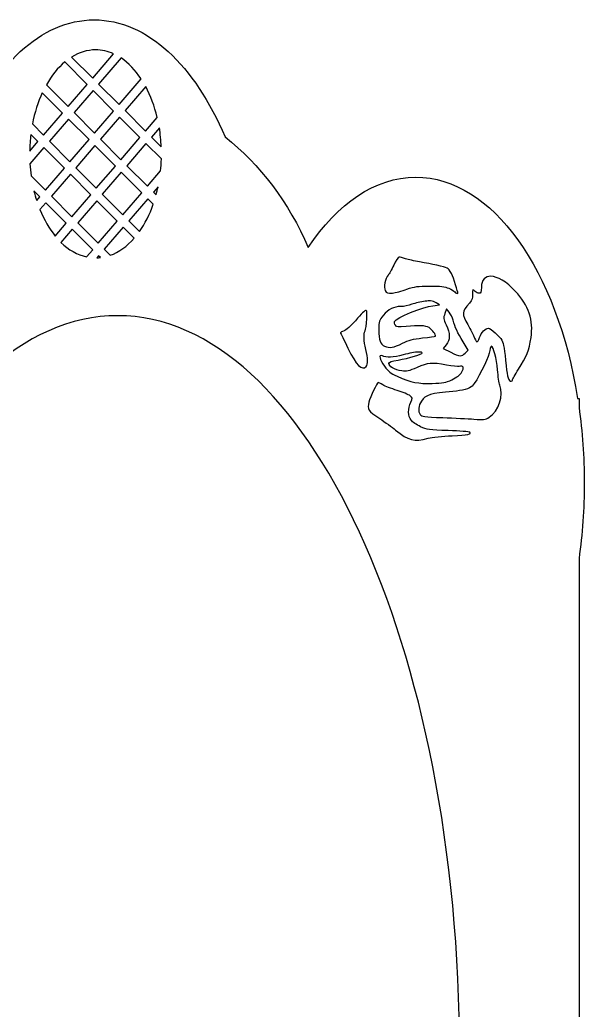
# Model space of a CAD drawing. Header units: centimetres. Extents: x -13.8 to 13.6, y -7 to 7.1.
# Drawn here: x 9.64 to 13.62, y 0.04 to 7.01 of the extents above; entities that cross this region are included whole.
import ezdxf

# ---------------------------------------------------------------- set-up
doc = ezdxf.new("R2010")
doc.units = ezdxf.units.CM
doc.header["$MEASUREMENT"] = 0
doc.layers.add('Layer 1', color=7, linetype='Continuous')

msp = doc.modelspace()

# ---------------------------------------------------------------- linework, layer by layer
at = {"layer": 'Layer 1', "lineweight": 25}
for points, knots in [([(-10.20109, 7.00752), (-10.57569, 7.00752), (-10.90926, 6.68442), (-11.123, 6.18318), (-11.123, 6.18318), (-11.36048, 5.99636), (-11.55765, 5.74036), (-11.69516, 5.43739), (-11.69516, 5.43739), (-11.89723, 5.72637), (-12.15137, 5.89958), (-12.42855, 5.89958), (-12.42855, 5.89958), (-12.96993, 5.89958), (-13.42716, 5.24048), (-13.56957, 4.34185), (-13.56957, 4.34185), (-13.56957, 4.34185), (-13.61587, 4.34185), (-13.61587, 4.34185), (-13.61587, 4.34185), (-13.61587, 4.34185), (-13.61587, 3.74819), (-13.61587, 3.74819), (-13.61587, 3.74819), (-13.61587, 3.74819), (-13.61587, -4.83589), (-13.61587, -4.83589), (-13.61587, -4.83589), (-13.61587, -4.83589), (-13.61587, -6.55651), (-13.61587, -6.55651), (-13.61587, -6.55651), (-13.61587, -6.55651), (-13.61587, -7.00796), (-13.61587, -7.00796), (-13.61587, -7.00796), (-13.61587, -7.00796), (-11.86714, -7.00796), (-11.86714, -7.00796), (-11.86714, -7.00796), (-11.86714, -7.00796), (-11.86714, -6.55651), (-11.86714, -6.55651), (-11.86714, -6.55651), (-11.86714, -6.55651), (-8.53504, -6.55651), (-8.53504, -6.55651), (-8.53504, -6.55651), (-8.53504, -6.55651), (-8.53504, -7.00796), (-8.53504, -7.00796), (-8.53504, -7.00796), (-8.53504, -7.00796), (-6.82352, -7.00796), (-6.82352, -7.00796), (-6.82352, -7.00796), (-6.82352, -7.00796), (-6.78631, -7.00796), (-6.78631, -7.00796), (-6.78631, -7.00796), (-6.78631, -7.00796), (-5.07479, -7.00796), (-5.07479, -7.00796), (-5.07479, -7.00796), (-5.07479, -7.00796), (-5.07479, -6.55651), (-5.07479, -6.55651), (-5.07479, -6.55651), (-5.07479, -6.55651), (-1.74269, -6.55651), (-1.74269, -6.55651), (-1.74269, -6.55651), (-1.74269, -6.55651), (-1.74269, -7.00796), (-1.74269, -7.00796), (-1.74269, -7.00796), (-1.74269, -7.00796), (0.00604, -7.00796), (0.00604, -7.00796), (0.00604, -7.00796), (0.00604, -7.00796), (1.70681, -7.00796), (1.70681, -7.00796), (1.70681, -7.00796), (1.70681, -7.00796), (1.70681, -6.55651), (1.70681, -6.55651), (1.70681, -6.55651), (1.70681, -6.55651), (5.03891, -6.55651), (5.03891, -6.55651), (5.03891, -6.55651), (5.03891, -6.55651), (5.03891, -7.00796), (5.03891, -7.00796), (5.03891, -7.00796), (5.03891, -7.00796), (6.78764, -7.00796), (6.78764, -7.00796), (6.78764, -7.00796), (6.78764, -7.00796), (8.49834, -7.00796), (8.49834, -7.00796), (8.49834, -7.00796), (8.49834, -7.00796), (8.49834, -6.55651), (8.49834, -6.55651), (8.49834, -6.55651), (8.49834, -6.55651), (11.83044, -6.55651), (11.83044, -6.55651), (11.83044, -6.55651), (11.83044, -6.55651), (11.83044, -7.00796), (11.83044, -7.00796), (11.83044, -7.00796), (11.83044, -7.00796), (13.57917, -7.00796), (13.57917, -7.00796), (13.57917, -7.00796), (13.57917, -7.00796), (13.57917, -6.55651), (13.57917, -6.55651), (13.57917, -6.55651), (13.57917, -6.55651), (13.57917, -4.83589), (13.57917, -4.83589), (13.57917, -4.83589), (13.57917, -4.83589), (13.57917, 3.21654), (13.57917, 3.21654), (13.57917, 3.21654), (13.60302, 3.38651), (13.61555, 3.56482), (13.61555, 3.74819), (13.61555, 3.74819), (13.61556, 3.93156), (13.60303, 4.10904), (13.57917, 4.27901), (13.57917, 4.27901), (13.57917, 4.27901), (13.57917, 4.34185), (13.57917, 4.34185), (13.57917, 4.34185), (13.57917, 4.34185), (13.56925, 4.34185), (13.56925, 4.34185), (13.56925, 4.34185), (13.42685, 5.24048), (12.97044, 5.89958), (12.42906, 5.89958), (12.42906, 5.89958), (12.14171, 5.89958), (11.87792, 5.71345), (11.67252, 5.40514), (11.67252, 5.40514), (11.53455, 5.72194), (11.33203, 5.98987), (11.0863, 6.18318), (11.0863, 6.18318), (10.87255, 6.68442), (10.53899, 7.00752), (10.16439, 7.00752), (10.16439, 7.00752), (9.7898, 7.00752), (9.45705, 6.68442), (9.24331, 6.18318), (9.24331, 6.18318), (9.00583, 5.99636), (8.80783, 5.74036), (8.67032, 5.43739), (8.67032, 5.43739), (8.46825, 5.72637), (8.21411, 5.89958), (7.93693, 5.89958), (7.93693, 5.89958), (7.39555, 5.89958), (6.93914, 5.24048), (6.79674, 4.34185), (6.79674, 4.34185), (6.79674, 4.34185), (6.77772, 4.34185), (6.77772, 4.34185), (6.77772, 4.34185), (6.63532, 5.24048), (6.17892, 5.89958), (5.63753, 5.89958), (5.63753, 5.89958), (5.35021, 5.89958), (5.08639, 5.71345), (4.88099, 5.40514), (4.88099, 5.40514), (4.74303, 5.72194), (4.54051, 5.98987), (4.29477, 6.18318), (4.29477, 6.18318), (4.08103, 6.68442), (3.74746, 7.00752), (3.37286, 7.00752), (3.37286, 7.00752), (2.99827, 7.00752), (2.66552, 6.68442), (2.45178, 6.18318), (2.45178, 6.18318), (2.2143, 5.99636), (2.0163, 5.74036), (1.87879, 5.43739), (1.87879, 5.43739), (1.67672, 5.72637), (1.42258, 5.89958), (1.1454, 5.89958), (1.1454, 5.89958), (0.60401, 5.89958), (0.14761, 5.24048), (0.00521, 4.34185), (0.00521, 4.34185), (0.00521, 4.34185), (-0.00471, 4.34185), (-0.00471, 4.34185), (-0.00471, 4.34185), (-0.14711, 5.24048), (-0.60268, 5.89958), (-1.14407, 5.89958), (-1.14407, 5.89958), (-1.43139, 5.89958), (-1.69604, 5.71345), (-1.90144, 5.40514), (-1.90144, 5.40514), (-2.0394, 5.72194), (-2.2411, 5.98987), (-2.48683, 6.18318), (-2.48683, 6.18318), (-2.70058, 6.68442), (-3.03414, 7.00752), (-3.40874, 7.00752), (-3.40874, 7.00752), (-3.78333, 7.00752), (-4.1169, 6.68442), (-4.33065, 6.18318), (-4.33065, 6.18318), (-4.56812, 5.99636), (-4.7653, 5.74036), (-4.90281, 5.43739), (-4.90281, 5.43739), (-5.10488, 5.72637), (-5.35902, 5.89958), (-5.6362, 5.89958), (-5.6362, 5.89958), (-6.17759, 5.89958), (-6.63481, 5.24048), (-6.77722, 4.34185), (-6.77722, 4.34185), (-6.77722, 4.34185), (-6.78632, 4.34185), (-6.78632, 4.34185), (-6.78632, 4.34185), (-6.78632, 4.34185), (-6.79624, 4.34185), (-6.79624, 4.34185), (-6.79624, 4.34185), (-6.93864, 5.24048), (-7.39505, 5.89958), (-7.93643, 5.89958), (-7.93643, 5.89958), (-8.22375, 5.89958), (-8.48757, 5.71345), (-8.69297, 5.40514), (-8.69297, 5.40514), (-8.83093, 5.72194), (-9.03346, 5.98987), (-9.27919, 6.18318), (-9.27919, 6.18318), (-9.49294, 6.68442), (-9.8265, 7.00752), (-10.2011, 7.00752), (-10.2011, 7.00752), (-10.2011, 7.00752), (-10.20109, 7.00752), (-10.20109, 7.00752)], [0, 0, 0, 0, 0.0140845, 0.0140845, 0.0140845, 0.0140845, 0.028169, 0.028169, 0.028169, 0.028169, 0.0422535, 0.0422535, 0.0422535, 0.0422535, 0.056338, 0.056338, 0.056338, 0.056338, 0.0704225, 0.0704225, 0.0704225, 0.0704225, 0.084507, 0.084507, 0.084507, 0.084507, 0.0985915, 0.0985915, 0.0985915, 0.0985915, 0.1126761, 0.1126761, 0.1126761, 0.1126761, 0.1267606, 0.1267606, 0.1267606, 0.1267606, 0.1408451, 0.1408451, 0.1408451, 0.1408451, 0.1549296, 0.1549296, 0.1549296, 0.1549296, 0.1690141, 0.1690141, 0.1690141, 0.1690141, 0.1830986, 0.1830986, 0.1830986, 0.1830986, 0.1971831, 0.1971831, 0.1971831, 0.1971831, 0.2112676, 0.2112676, 0.2112676, 0.2112676, 0.2253521, 0.2253521, 0.2253521, 0.2253521, 0.2394366, 0.2394366, 0.2394366, 0.2394366, 0.2535211, 0.2535211, 0.2535211, 0.2535211, 0.2676056, 0.2676056, 0.2676056, 0.2676056, 0.2816901, 0.2816901, 0.2816901, 0.2816901, 0.2957746, 0.2957746, 0.2957746, 0.2957746, 0.3098592, 0.3098592, 0.3098592, 0.3098592, 0.3239437, 0.3239437, 0.3239437, 0.3239437, 0.3380282, 0.3380282, 0.3380282, 0.3380282, 0.3521127, 0.3521127, 0.3521127, 0.3521127, 0.3661972, 0.3661972, 0.3661972, 0.3661972, 0.3802817, 0.3802817, 0.3802817, 0.3802817, 0.3943662, 0.3943662, 0.3943662, 0.3943662, 0.4084507, 0.4084507, 0.4084507, 0.4084507, 0.4225352, 0.4225352, 0.4225352, 0.4225352, 0.4366197, 0.4366197, 0.4366197, 0.4366197, 0.4507042, 0.4507042, 0.4507042, 0.4507042, 0.4647887, 0.4647887, 0.4647887, 0.4647887, 0.4788732, 0.4788732, 0.4788732, 0.4788732, 0.4929577, 0.4929577, 0.4929577, 0.4929577, 0.5070423, 0.5070423, 0.5070423, 0.5070423, 0.5211268, 0.5211268, 0.5211268, 0.5211268, 0.5352113, 0.5352113, 0.5352113, 0.5352113, 0.5492958, 0.5492958, 0.5492958, 0.5492958, 0.5633803, 0.5633803, 0.5633803, 0.5633803, 0.5774648, 0.5774648, 0.5774648, 0.5774648, 0.5915493, 0.5915493, 0.5915493, 0.5915493, 0.6056338, 0.6056338, 0.6056338, 0.6056338, 0.6197183, 0.6197183, 0.6197183, 0.6197183, 0.6338028, 0.6338028, 0.6338028, 0.6338028, 0.6478873, 0.6478873, 0.6478873, 0.6478873, 0.6619718, 0.6619718, 0.6619718, 0.6619718, 0.6760563, 0.6760563, 0.6760563, 0.6760563, 0.6901408, 0.6901408, 0.6901408, 0.6901408, 0.7042254, 0.7042254, 0.7042254, 0.7042254, 0.7183099, 0.7183099, 0.7183099, 0.7183099, 0.7323944, 0.7323944, 0.7323944, 0.7323944, 0.7464789, 0.7464789, 0.7464789, 0.7464789, 0.7605634, 0.7605634, 0.7605634, 0.7605634, 0.7746479, 0.7746479, 0.7746479, 0.7746479, 0.7887324, 0.7887324, 0.7887324, 0.7887324, 0.8028169, 0.8028169, 0.8028169, 0.8028169, 0.8169014, 0.8169014, 0.8169014, 0.8169014, 0.8309859, 0.8309859, 0.8309859, 0.8309859, 0.8450704, 0.8450704, 0.8450704, 0.8450704, 0.8591549, 0.8591549, 0.8591549, 0.8591549, 0.8732394, 0.8732394, 0.8732394, 0.8732394, 0.8873239, 0.8873239, 0.8873239, 0.8873239, 0.9014085, 0.9014085, 0.9014085, 0.9014085, 0.915493, 0.915493, 0.915493, 0.915493, 0.9295775, 0.9295775, 0.9295775, 0.9295775, 0.943662, 0.943662, 0.943662, 0.943662, 0.9577465, 0.9577465, 0.9577465, 0.9577465, 0.971831, 0.971831, 0.971831, 0.971831, 1, 1, 1, 1]), ([(-10.20109, 7.00752), (-10.57569, 7.00752), (-10.90926, 6.68442), (-11.123, 6.18318), (-11.123, 6.18318), (-11.36048, 5.99636), (-11.55765, 5.74036), (-11.69516, 5.43739), (-11.69516, 5.43739), (-11.89723, 5.72637), (-12.15137, 5.89958), (-12.42855, 5.89958), (-12.42855, 5.89958), (-12.96993, 5.89958), (-13.42716, 5.24048), (-13.56957, 4.34185), (-13.56957, 4.34185), (-13.56957, 4.34185), (-13.61587, 4.34185), (-13.61587, 4.34185), (-13.61587, 4.34185), (-13.61587, 4.34185), (-13.61587, 3.74819), (-13.61587, 3.74819), (-13.61587, 3.74819), (-13.61587, 3.74819), (-13.61587, -4.83589), (-13.61587, -4.83589), (-13.61587, -4.83589), (-13.61587, -4.83589), (-13.61587, -6.55651), (-13.61587, -6.55651), (-13.61587, -6.55651), (-13.61587, -6.55651), (-13.61587, -7.00796), (-13.61587, -7.00796), (-13.61587, -7.00796), (-13.61587, -7.00796), (-11.86714, -7.00796), (-11.86714, -7.00796), (-11.86714, -7.00796), (-11.86714, -7.00796), (-11.86714, -6.55651), (-11.86714, -6.55651), (-11.86714, -6.55651), (-11.86714, -6.55651), (-8.53504, -6.55651), (-8.53504, -6.55651), (-8.53504, -6.55651), (-8.53504, -6.55651), (-8.53504, -7.00796), (-8.53504, -7.00796), (-8.53504, -7.00796), (-8.53504, -7.00796), (-6.82352, -7.00796), (-6.82352, -7.00796), (-6.82352, -7.00796), (-6.82352, -7.00796), (-6.78631, -7.00796), (-6.78631, -7.00796), (-6.78631, -7.00796), (-6.78631, -7.00796), (-5.07479, -7.00796), (-5.07479, -7.00796), (-5.07479, -7.00796), (-5.07479, -7.00796), (-5.07479, -6.55651), (-5.07479, -6.55651), (-5.07479, -6.55651), (-5.07479, -6.55651), (-1.74269, -6.55651), (-1.74269, -6.55651), (-1.74269, -6.55651), (-1.74269, -6.55651), (-1.74269, -7.00796), (-1.74269, -7.00796), (-1.74269, -7.00796), (-1.74269, -7.00796), (0.00604, -7.00796), (0.00604, -7.00796), (0.00604, -7.00796), (0.00604, -7.00796), (1.70681, -7.00796), (1.70681, -7.00796), (1.70681, -7.00796), (1.70681, -7.00796), (1.70681, -6.55651), (1.70681, -6.55651), (1.70681, -6.55651), (1.70681, -6.55651), (5.03891, -6.55651), (5.03891, -6.55651), (5.03891, -6.55651), (5.03891, -6.55651), (5.03891, -7.00796), (5.03891, -7.00796), (5.03891, -7.00796), (5.03891, -7.00796), (6.78764, -7.00796), (6.78764, -7.00796), (6.78764, -7.00796), (6.78764, -7.00796), (8.49834, -7.00796), (8.49834, -7.00796), (8.49834, -7.00796), (8.49834, -7.00796), (8.49834, -6.55651), (8.49834, -6.55651), (8.49834, -6.55651), (8.49834, -6.55651), (11.83044, -6.55651), (11.83044, -6.55651), (11.83044, -6.55651), (11.83044, -6.55651), (11.83044, -7.00796), (11.83044, -7.00796), (11.83044, -7.00796), (11.83044, -7.00796), (13.57917, -7.00796), (13.57917, -7.00796), (13.57917, -7.00796), (13.57917, -7.00796), (13.57917, -6.55651), (13.57917, -6.55651), (13.57917, -6.55651), (13.57917, -6.55651), (13.57917, -4.83589), (13.57917, -4.83589), (13.57917, -4.83589), (13.57917, -4.83589), (13.57917, 3.21654), (13.57917, 3.21654), (13.57917, 3.21654), (13.60302, 3.38651), (13.61555, 3.56482), (13.61555, 3.74819), (13.61555, 3.74819), (13.61556, 3.93156), (13.60303, 4.10904), (13.57917, 4.27901), (13.57917, 4.27901), (13.57917, 4.27901), (13.57917, 4.34185), (13.57917, 4.34185), (13.57917, 4.34185), (13.57917, 4.34185), (13.56925, 4.34185), (13.56925, 4.34185), (13.56925, 4.34185), (13.42685, 5.24048), (12.97044, 5.89958), (12.42906, 5.89958), (12.42906, 5.89958), (12.14171, 5.89958), (11.87791, 5.71345), (11.67251, 5.40514), (11.67251, 5.40514), (11.53454, 5.72194), (11.33202, 5.98987), (11.08629, 6.18318), (11.08629, 6.18318), (10.87254, 6.68442), (10.53898, 7.00752), (10.16438, 7.00752), (10.16438, 7.00752), (9.78979, 7.00752), (9.45704, 6.68442), (9.2433, 6.18318), (9.2433, 6.18318), (9.00582, 5.99636), (8.80782, 5.74036), (8.67031, 5.43739), (8.67031, 5.43739), (8.46824, 5.72637), (8.2141, 5.89958), (7.93692, 5.89958), (7.93692, 5.89958), (7.39554, 5.89958), (6.93913, 5.24048), (6.79673, 4.34185), (6.79673, 4.34185), (6.79673, 4.34185), (6.77771, 4.34185), (6.77771, 4.34185), (6.77771, 4.34185), (6.63531, 5.24048), (6.17891, 5.89958), (5.63752, 5.89958), (5.63752, 5.89958), (5.3502, 5.89958), (5.08638, 5.71345), (4.88098, 5.40514), (4.88098, 5.40514), (4.74302, 5.72194), (4.5405, 5.98987), (4.29476, 6.18318), (4.29476, 6.18318), (4.08102, 6.68442), (3.74745, 7.00752), (3.37285, 7.00752), (3.37285, 7.00752), (2.99826, 7.00752), (2.66551, 6.68442), (2.45177, 6.18318), (2.45177, 6.18318), (2.21429, 5.99636), (2.01629, 5.74036), (1.87878, 5.43739), (1.87878, 5.43739), (1.67671, 5.72637), (1.42257, 5.89958), (1.14539, 5.89958), (1.14539, 5.89958), (0.604, 5.89958), (0.1476, 5.24048), (0.0052, 4.34185), (0.0052, 4.34185), (0.0052, 4.34185), (-0.00472, 4.34185), (-0.00472, 4.34185), (-0.00472, 4.34185), (-0.14712, 5.24048), (-0.60269, 5.89958), (-1.14408, 5.89958), (-1.14408, 5.89958), (-1.4314, 5.89958), (-1.69605, 5.71345), (-1.90145, 5.40514), (-1.90145, 5.40514), (-2.03941, 5.72194), (-2.24111, 5.98987), (-2.48684, 6.18318), (-2.48684, 6.18318), (-2.70059, 6.68442), (-3.03415, 7.00752), (-3.40875, 7.00752), (-3.40875, 7.00752), (-3.78334, 7.00752), (-4.11691, 6.68442), (-4.33066, 6.18318), (-4.33066, 6.18318), (-4.56813, 5.99636), (-4.76531, 5.74036), (-4.90282, 5.43739), (-4.90282, 5.43739), (-5.10489, 5.72637), (-5.35903, 5.89958), (-5.63621, 5.89958), (-5.63621, 5.89958), (-6.1776, 5.89958), (-6.63482, 5.24048), (-6.77723, 4.34185), (-6.77723, 4.34185), (-6.77723, 4.34185), (-6.78633, 4.34185), (-6.78633, 4.34185), (-6.78633, 4.34185), (-6.78633, 4.34185), (-6.79625, 4.34185), (-6.79625, 4.34185), (-6.79625, 4.34185), (-6.93865, 5.24048), (-7.39506, 5.89958), (-7.93644, 5.89958), (-7.93644, 5.89958), (-8.22376, 5.89958), (-8.48759, 5.71345), (-8.69298, 5.40514), (-8.69298, 5.40514), (-8.83094, 5.72194), (-9.03346, 5.98987), (-9.2792, 6.18318), (-9.2792, 6.18318), (-9.49295, 6.68442), (-9.82651, 7.00752), (-10.20111, 7.00752), (-10.20111, 7.00752), (-10.20111, 7.00752), (-10.20109, 7.00752), (-10.20109, 7.00752)], [0, 0, 0, 0, 0.0140845, 0.0140845, 0.0140845, 0.0140845, 0.028169, 0.028169, 0.028169, 0.028169, 0.0422535, 0.0422535, 0.0422535, 0.0422535, 0.056338, 0.056338, 0.056338, 0.056338, 0.0704225, 0.0704225, 0.0704225, 0.0704225, 0.084507, 0.084507, 0.084507, 0.084507, 0.0985915, 0.0985915, 0.0985915, 0.0985915, 0.1126761, 0.1126761, 0.1126761, 0.1126761, 0.1267606, 0.1267606, 0.1267606, 0.1267606, 0.1408451, 0.1408451, 0.1408451, 0.1408451, 0.1549296, 0.1549296, 0.1549296, 0.1549296, 0.1690141, 0.1690141, 0.1690141, 0.1690141, 0.1830986, 0.1830986, 0.1830986, 0.1830986, 0.1971831, 0.1971831, 0.1971831, 0.1971831, 0.2112676, 0.2112676, 0.2112676, 0.2112676, 0.2253521, 0.2253521, 0.2253521, 0.2253521, 0.2394366, 0.2394366, 0.2394366, 0.2394366, 0.2535211, 0.2535211, 0.2535211, 0.2535211, 0.2676056, 0.2676056, 0.2676056, 0.2676056, 0.2816901, 0.2816901, 0.2816901, 0.2816901, 0.2957746, 0.2957746, 0.2957746, 0.2957746, 0.3098592, 0.3098592, 0.3098592, 0.3098592, 0.3239437, 0.3239437, 0.3239437, 0.3239437, 0.3380282, 0.3380282, 0.3380282, 0.3380282, 0.3521127, 0.3521127, 0.3521127, 0.3521127, 0.3661972, 0.3661972, 0.3661972, 0.3661972, 0.3802817, 0.3802817, 0.3802817, 0.3802817, 0.3943662, 0.3943662, 0.3943662, 0.3943662, 0.4084507, 0.4084507, 0.4084507, 0.4084507, 0.4225352, 0.4225352, 0.4225352, 0.4225352, 0.4366197, 0.4366197, 0.4366197, 0.4366197, 0.4507042, 0.4507042, 0.4507042, 0.4507042, 0.4647887, 0.4647887, 0.4647887, 0.4647887, 0.4788732, 0.4788732, 0.4788732, 0.4788732, 0.4929577, 0.4929577, 0.4929577, 0.4929577, 0.5070423, 0.5070423, 0.5070423, 0.5070423, 0.5211268, 0.5211268, 0.5211268, 0.5211268, 0.5352113, 0.5352113, 0.5352113, 0.5352113, 0.5492958, 0.5492958, 0.5492958, 0.5492958, 0.5633803, 0.5633803, 0.5633803, 0.5633803, 0.5774648, 0.5774648, 0.5774648, 0.5774648, 0.5915493, 0.5915493, 0.5915493, 0.5915493, 0.6056338, 0.6056338, 0.6056338, 0.6056338, 0.6197183, 0.6197183, 0.6197183, 0.6197183, 0.6338028, 0.6338028, 0.6338028, 0.6338028, 0.6478873, 0.6478873, 0.6478873, 0.6478873, 0.6619718, 0.6619718, 0.6619718, 0.6619718, 0.6760563, 0.6760563, 0.6760563, 0.6760563, 0.6901408, 0.6901408, 0.6901408, 0.6901408, 0.7042254, 0.7042254, 0.7042254, 0.7042254, 0.7183099, 0.7183099, 0.7183099, 0.7183099, 0.7323944, 0.7323944, 0.7323944, 0.7323944, 0.7464789, 0.7464789, 0.7464789, 0.7464789, 0.7605634, 0.7605634, 0.7605634, 0.7605634, 0.7746479, 0.7746479, 0.7746479, 0.7746479, 0.7887324, 0.7887324, 0.7887324, 0.7887324, 0.8028169, 0.8028169, 0.8028169, 0.8028169, 0.8169014, 0.8169014, 0.8169014, 0.8169014, 0.8309859, 0.8309859, 0.8309859, 0.8309859, 0.8450704, 0.8450704, 0.8450704, 0.8450704, 0.8591549, 0.8591549, 0.8591549, 0.8591549, 0.8732394, 0.8732394, 0.8732394, 0.8732394, 0.8873239, 0.8873239, 0.8873239, 0.8873239, 0.9014085, 0.9014085, 0.9014085, 0.9014085, 0.915493, 0.915493, 0.915493, 0.915493, 0.9295775, 0.9295775, 0.9295775, 0.9295775, 0.943662, 0.943662, 0.943662, 0.943662, 0.9577465, 0.9577465, 0.9577465, 0.9577465, 0.971831, 0.971831, 0.971831, 0.971831, 1, 1, 1, 1]), ([(10.17431, 6.79586), (10.21823, 6.79586), (10.26055, 6.78577), (10.30081, 6.76775), (10.30081, 6.76775), (10.30081, 6.76775), (10.15364, 6.59742), (10.15364, 6.59742), (10.15364, 6.59742), (10.15364, 6.59742), (10.00564, 6.74542), (10.00564, 6.74542), (10.00564, 6.74542), (10.05796, 6.77764), (10.11483, 6.79586), (10.17431, 6.79586)], [0, 0, 0, 0, 0.2, 0.2, 0.2, 0.2, 0.4, 0.4, 0.4, 0.4, 0.6, 0.6, 0.6, 0.6, 1, 1, 1, 1]), ([(9.95685, 6.71069), (9.95685, 6.71069), (10.11477, 6.55194), (10.11477, 6.55194), (10.11477, 6.55194), (10.11477, 6.55194), (9.98082, 6.3965), (9.98082, 6.3965), (9.98082, 6.3965), (9.98082, 6.3965), (9.82786, 6.55029), (9.82786, 6.55029), (9.82786, 6.55029), (9.86443, 6.6148), (9.90799, 6.66978), (9.95684, 6.71069), (9.95684, 6.71069), (9.95684, 6.71069), (9.95685, 6.71069), (9.95685, 6.71069)], [0, 0, 0, 0, 0.1666667, 0.1666667, 0.1666667, 0.1666667, 0.3333333, 0.3333333, 0.3333333, 0.3333333, 0.5, 0.5, 0.5, 0.5, 0.6666667, 0.6666667, 0.6666667, 0.6666667, 1, 1, 1, 1]), ([(10.35373, 6.73881), (10.4065, 6.70375), (10.45442, 6.65326), (10.49512, 6.59164), (10.49512, 6.59164), (10.49512, 6.59164), (10.33968, 6.41057), (10.33968, 6.41057), (10.33968, 6.41057), (10.33968, 6.41057), (10.19581, 6.55526), (10.19581, 6.55526), (10.19581, 6.55526), (10.19581, 6.55526), (10.35373, 6.73881), (10.35373, 6.73881)], [0, 0, 0, 0, 0.2, 0.2, 0.2, 0.2, 0.4, 0.4, 0.4, 0.4, 0.6, 0.6, 0.6, 0.6, 1, 1, 1, 1]), ([(9.79893, 6.49407), (9.79893, 6.49407), (9.94197, 6.35103), (9.94197, 6.35103), (9.94197, 6.35103), (9.94197, 6.35103), (9.8072, 6.19559), (9.8072, 6.19559), (9.8072, 6.19559), (9.8072, 6.19559), (9.72948, 6.27414), (9.72948, 6.27414), (9.72948, 6.27414), (9.74477, 6.35412), (9.76838, 6.42816), (9.79893, 6.49407)], [0, 0, 0, 0, 0.2, 0.2, 0.2, 0.2, 0.4, 0.4, 0.4, 0.4, 0.6, 0.6, 0.6, 0.6, 1, 1, 1, 1]), ([(10.15612, 6.50978), (10.15612, 6.50978), (10.30081, 6.36509), (10.30081, 6.36509), (10.30081, 6.36509), (10.30081, 6.36509), (10.16686, 6.20965), (10.16686, 6.20965), (10.16686, 6.20965), (10.16686, 6.20965), (10.02217, 6.35434), (10.02217, 6.35434), (10.02217, 6.35434), (10.02217, 6.35434), (10.15612, 6.50978), (10.15612, 6.50978)], [0, 0, 0, 0, 0.2, 0.2, 0.2, 0.2, 0.4, 0.4, 0.4, 0.4, 0.6, 0.6, 0.6, 0.6, 1, 1, 1, 1]), ([(10.52736, 6.53706), (10.56188, 6.47299), (10.58938, 6.3998), (10.60839, 6.31961), (10.60839, 6.31961), (10.60839, 6.31961), (10.52571, 6.2237), (10.52571, 6.2237), (10.52571, 6.2237), (10.52571, 6.2237), (10.38184, 6.36839), (10.38184, 6.36839), (10.38184, 6.36839), (10.38184, 6.36839), (10.52736, 6.53706), (10.52736, 6.53706)], [0, 0, 0, 0, 0.2, 0.2, 0.2, 0.2, 0.4, 0.4, 0.4, 0.4, 0.6, 0.6, 0.6, 0.6, 1, 1, 1, 1]), ([(9.98331, 6.30886), (9.98331, 6.30886), (10.12801, 6.16417), (10.12801, 6.16417), (10.12801, 6.16417), (10.12801, 6.16417), (9.99324, 6.00873), (9.99324, 6.00873), (9.99324, 6.00873), (9.99324, 6.00873), (9.84937, 6.15342), (9.84937, 6.15342), (9.84937, 6.15342), (9.84937, 6.15342), (9.98332, 6.30886), (9.98332, 6.30886), (9.98332, 6.30886), (9.98332, 6.30886), (9.98331, 6.30886), (9.98331, 6.30886)], [0, 0, 0, 0, 0.1666667, 0.1666667, 0.1666667, 0.1666667, 0.3333333, 0.3333333, 0.3333333, 0.3333333, 0.5, 0.5, 0.5, 0.5, 0.6666667, 0.6666667, 0.6666667, 0.6666667, 1, 1, 1, 1]), ([(10.34298, 6.32291), (10.34298, 6.32291), (10.48685, 6.17822), (10.48685, 6.17822), (10.48685, 6.17822), (10.48685, 6.17822), (10.3529, 6.02278), (10.3529, 6.02278), (10.3529, 6.02278), (10.3529, 6.02278), (10.2082, 6.16747), (10.2082, 6.16747), (10.2082, 6.16747), (10.2082, 6.16747), (10.34297, 6.32291), (10.34297, 6.32291), (10.34297, 6.32291), (10.34297, 6.32291), (10.34298, 6.32291), (10.34298, 6.32291)], [0, 0, 0, 0, 0.1666667, 0.1666667, 0.1666667, 0.1666667, 0.3333333, 0.3333333, 0.3333333, 0.3333333, 0.5, 0.5, 0.5, 0.5, 0.6666667, 0.6666667, 0.6666667, 0.6666667, 1, 1, 1, 1]), ([(10.62327, 6.24602), (10.63029, 6.20301), (10.63454, 6.15858), (10.6365, 6.1129), (10.6365, 6.1129), (10.6365, 6.1129), (10.56788, 6.18153), (10.56788, 6.18153), (10.56788, 6.18153), (10.56788, 6.18153), (10.62328, 6.24602), (10.62328, 6.24602), (10.62328, 6.24602), (10.62328, 6.24602), (10.62327, 6.24602), (10.62327, 6.24602)], [0, 0, 0, 0, 0.2, 0.2, 0.2, 0.2, 0.4, 0.4, 0.4, 0.4, 0.6, 0.6, 0.6, 0.6, 1, 1, 1, 1]), ([(9.7179, 6.20055), (9.7179, 6.20055), (9.76833, 6.15011), (9.76833, 6.15011), (9.76833, 6.15011), (9.76833, 6.15011), (9.71045, 6.08314), (9.71045, 6.08314), (9.71045, 6.08314), (9.71114, 6.12322), (9.71327, 6.16231), (9.71789, 6.20055), (9.71789, 6.20055), (9.71789, 6.20055), (9.7179, 6.20055), (9.7179, 6.20055)], [0, 0, 0, 0, 0.2, 0.2, 0.2, 0.2, 0.4, 0.4, 0.4, 0.4, 0.6, 0.6, 0.6, 0.6, 1, 1, 1, 1]), ([(10.52901, 6.13605), (10.52901, 6.13605), (10.63733, 6.02774), (10.63733, 6.02774), (10.63733, 6.02774), (10.63645, 5.9991), (10.63445, 5.97108), (10.63154, 5.9434), (10.63154, 5.9434), (10.63154, 5.9434), (10.53894, 5.83591), (10.53894, 5.83591), (10.53894, 5.83591), (10.53894, 5.83591), (10.39425, 5.9806), (10.39425, 5.9806), (10.39425, 5.9806), (10.39425, 5.9806), (10.52902, 6.13604), (10.52902, 6.13604), (10.52902, 6.13604), (10.52902, 6.13604), (10.52901, 6.13605), (10.52901, 6.13605)], [0, 0, 0, 0, 0.1428571, 0.1428571, 0.1428571, 0.1428571, 0.2857143, 0.2857143, 0.2857143, 0.2857143, 0.4285714, 0.4285714, 0.4285714, 0.4285714, 0.5714286, 0.5714286, 0.5714286, 0.5714286, 0.7142857, 0.7142857, 0.7142857, 0.7142857, 1, 1, 1, 1]), ([(9.81051, 6.10794), (9.81051, 6.10794), (9.95438, 5.96325), (9.95438, 5.96325), (9.95438, 5.96325), (9.95438, 5.96325), (9.82043, 5.80781), (9.82043, 5.80781), (9.82043, 5.80781), (9.82043, 5.80781), (9.71956, 5.90868), (9.71956, 5.90868), (9.71956, 5.90868), (9.71575, 5.93648), (9.71386, 5.96497), (9.71212, 5.99384), (9.71212, 5.99384), (9.71212, 5.99384), (9.81051, 6.10794), (9.81051, 6.10794)], [0, 0, 0, 0, 0.1666667, 0.1666667, 0.1666667, 0.1666667, 0.3333333, 0.3333333, 0.3333333, 0.3333333, 0.5, 0.5, 0.5, 0.5, 0.6666667, 0.6666667, 0.6666667, 0.6666667, 1, 1, 1, 1]), ([(10.16935, 6.122), (10.16935, 6.122), (10.31404, 5.97731), (10.31404, 5.97731), (10.31404, 5.97731), (10.31404, 5.97731), (10.17927, 5.82187), (10.17927, 5.82187), (10.17927, 5.82187), (10.17927, 5.82187), (10.0354, 5.96656), (10.0354, 5.96656), (10.0354, 5.96656), (10.0354, 5.96656), (10.16935, 6.122), (10.16935, 6.122)], [0, 0, 0, 0, 0.2, 0.2, 0.2, 0.2, 0.4, 0.4, 0.4, 0.4, 0.6, 0.6, 0.6, 0.6, 1, 1, 1, 1]), ([(10.35538, 5.93514), (10.35538, 5.93514), (10.50008, 5.79045), (10.50008, 5.79045), (10.50008, 5.79045), (10.50008, 5.79045), (10.36613, 5.63501), (10.36613, 5.63501), (10.36613, 5.63501), (10.36613, 5.63501), (10.22143, 5.7797), (10.22143, 5.7797), (10.22143, 5.7797), (10.22143, 5.7797), (10.35538, 5.93514), (10.35538, 5.93514)], [0, 0, 0, 0, 0.2, 0.2, 0.2, 0.2, 0.4, 0.4, 0.4, 0.4, 0.6, 0.6, 0.6, 0.6, 1, 1, 1, 1]), ([(9.99654, 5.92108), (9.99654, 5.92108), (10.14041, 5.77639), (10.14041, 5.77639), (10.14041, 5.77639), (10.14041, 5.77639), (10.00646, 5.62095), (10.00646, 5.62095), (10.00646, 5.62095), (10.00646, 5.62095), (9.86259, 5.76564), (9.86259, 5.76564), (9.86259, 5.76564), (9.86259, 5.76564), (9.99654, 5.92108), (9.99654, 5.92108)], [0, 0, 0, 0, 0.2, 0.2, 0.2, 0.2, 0.4, 0.4, 0.4, 0.4, 0.6, 0.6, 0.6, 0.6, 1, 1, 1, 1]), ([(9.74023, 5.80367), (9.74023, 5.80367), (9.78157, 5.76233), (9.78157, 5.76233), (9.78157, 5.76233), (9.78157, 5.76233), (9.75925, 5.73587), (9.75925, 5.73587), (9.75925, 5.73587), (9.75226, 5.75778), (9.74583, 5.78057), (9.74023, 5.80367)], [0, 0, 0, 0, 0.25, 0.25, 0.25, 0.25, 0.5, 0.5, 0.5, 0.5, 1, 1, 1, 1]), ([(10.61418, 5.83261), (10.61002, 5.8129), (10.60529, 5.79366), (10.60012, 5.77473), (10.60012, 5.77473), (10.60012, 5.77473), (10.5811, 5.79375), (10.5811, 5.79375), (10.5811, 5.79375), (10.5811, 5.79375), (10.61417, 5.83261), (10.61417, 5.83261), (10.61417, 5.83261), (10.61417, 5.83261), (10.61418, 5.83261), (10.61418, 5.83261)], [0, 0, 0, 0, 0.2, 0.2, 0.2, 0.2, 0.4, 0.4, 0.4, 0.4, 0.6, 0.6, 0.6, 0.6, 1, 1, 1, 1]), ([(9.82374, 5.72016), (9.82374, 5.72016), (9.96761, 5.57547), (9.96761, 5.57547), (9.96761, 5.57547), (9.96761, 5.57547), (9.88989, 5.48535), (9.88989, 5.48535), (9.88989, 5.48535), (9.84746, 5.53724), (9.81129, 5.60057), (9.7824, 5.67221), (9.7824, 5.67221), (9.7824, 5.67221), (9.82374, 5.72017), (9.82374, 5.72017), (9.82374, 5.72017), (9.82374, 5.72017), (9.82374, 5.72016), (9.82374, 5.72016)], [0, 0, 0, 0, 0.1666667, 0.1666667, 0.1666667, 0.1666667, 0.3333333, 0.3333333, 0.3333333, 0.3333333, 0.5, 0.5, 0.5, 0.5, 0.6666667, 0.6666667, 0.6666667, 0.6666667, 1, 1, 1, 1]), ([(10.18258, 5.73422), (10.18258, 5.73422), (10.32645, 5.58953), (10.32645, 5.58953), (10.32645, 5.58953), (10.32645, 5.58953), (10.1925, 5.43409), (10.1925, 5.43409), (10.1925, 5.43409), (10.1925, 5.43409), (10.04863, 5.57878), (10.04863, 5.57878), (10.04863, 5.57878), (10.04863, 5.57878), (10.18258, 5.73422), (10.18258, 5.73422)], [0, 0, 0, 0, 0.2, 0.2, 0.2, 0.2, 0.4, 0.4, 0.4, 0.4, 0.6, 0.6, 0.6, 0.6, 1, 1, 1, 1]), ([(10.54142, 5.74827), (10.54142, 5.74827), (10.58028, 5.70941), (10.58028, 5.70941), (10.58028, 5.70941), (10.55483, 5.63683), (10.52167, 5.5724), (10.48271, 5.51759), (10.48271, 5.51759), (10.48271, 5.51759), (10.40747, 5.59283), (10.40747, 5.59283), (10.40747, 5.59283), (10.40747, 5.59283), (10.54142, 5.74827), (10.54142, 5.74827)], [0, 0, 0, 0, 0.2, 0.2, 0.2, 0.2, 0.4, 0.4, 0.4, 0.4, 0.6, 0.6, 0.6, 0.6, 1, 1, 1, 1]), ([(10.00977, 5.5333), (10.00977, 5.5333), (10.15364, 5.38861), (10.15364, 5.38861), (10.15364, 5.38861), (10.15364, 5.38861), (10.11065, 5.339), (10.11065, 5.339), (10.11065, 5.339), (10.04537, 5.35322), (9.98412, 5.38832), (9.9304, 5.4407), (9.9304, 5.4407), (9.9304, 5.4407), (10.00978, 5.5333), (10.00978, 5.5333), (10.00978, 5.5333), (10.00978, 5.5333), (10.00977, 5.5333), (10.00977, 5.5333)], [0, 0, 0, 0, 0.1666667, 0.1666667, 0.1666667, 0.1666667, 0.3333333, 0.3333333, 0.3333333, 0.3333333, 0.5, 0.5, 0.5, 0.5, 0.6666667, 0.6666667, 0.6666667, 0.6666667, 1, 1, 1, 1]), ([(10.36861, 5.54736), (10.36861, 5.54736), (10.44551, 5.46964), (10.44551, 5.46964), (10.44551, 5.46964), (10.39586, 5.41315), (10.33854, 5.37174), (10.27684, 5.34975), (10.27684, 5.34975), (10.27684, 5.34975), (10.23467, 5.39192), (10.23467, 5.39192), (10.23467, 5.39192), (10.23467, 5.39192), (10.36862, 5.54736), (10.36862, 5.54736), (10.36862, 5.54736), (10.36862, 5.54736), (10.36861, 5.54736), (10.36861, 5.54736)], [0, 0, 0, 0, 0.1666667, 0.1666667, 0.1666667, 0.1666667, 0.3333333, 0.3333333, 0.3333333, 0.3333333, 0.5, 0.5, 0.5, 0.5, 0.6666667, 0.6666667, 0.6666667, 0.6666667, 1, 1, 1, 1]), ([(10.19581, 5.34644), (10.19581, 5.34644), (10.20821, 5.33404), (10.20821, 5.33404), (10.20821, 5.33404), (10.19995, 5.3331), (10.19178, 5.33181), (10.18341, 5.33156), (10.18341, 5.33156), (10.18341, 5.33156), (10.19581, 5.34644), (10.19581, 5.34644)], [0, 0, 0, 0, 0.25, 0.25, 0.25, 0.25, 0.5, 0.5, 0.5, 0.5, 1, 1, 1, 1]), ([(12.31165, 5.33652), (12.31818, 5.33652), (12.33857, 5.33197), (12.35713, 5.32577), (12.35713, 5.32577), (12.37569, 5.31957), (12.42044, 5.30935), (12.45635, 5.30345), (12.45635, 5.30345), (12.54225, 5.28932), (12.63093, 5.26942), (12.64983, 5.25963), (12.64983, 5.25963), (12.66996, 5.2492), (12.69031, 5.20994), (12.71019, 5.14222), (12.71019, 5.14222), (12.71916, 5.11165), (12.7259, 5.08552), (12.7259, 5.08434), (12.7259, 5.08434), (12.7259, 5.07798), (12.70865, 5.08378), (12.70358, 5.09178), (12.70358, 5.09178), (12.70031, 5.09693), (12.682, 5.10867), (12.66224, 5.11741), (12.66224, 5.11741), (12.63403, 5.12989), (12.60531, 5.13297), (12.5283, 5.13312), (12.5283, 5.13312), (12.44339, 5.13328), (12.42155, 5.13031), (12.36707, 5.1108), (12.36707, 5.1108), (12.33244, 5.0984), (12.28627, 5.08632), (12.26454, 5.08434), (12.26454, 5.08434), (12.22975, 5.08117), (12.22403, 5.08362), (12.2141, 5.1017), (12.2141, 5.1017), (12.20137, 5.12487), (12.21284, 5.18603), (12.23477, 5.21001), (12.23477, 5.21001), (12.24136, 5.21722), (12.25907, 5.24818), (12.27363, 5.27946), (12.27363, 5.27946), (12.28818, 5.31074), (12.30514, 5.33651), (12.31166, 5.33651), (12.31166, 5.33651), (12.31166, 5.33651), (12.31165, 5.33652), (12.31165, 5.33652)], [0, 0, 0, 0, 0.0625, 0.0625, 0.0625, 0.0625, 0.125, 0.125, 0.125, 0.125, 0.1875, 0.1875, 0.1875, 0.1875, 0.25, 0.25, 0.25, 0.25, 0.3125, 0.3125, 0.3125, 0.3125, 0.375, 0.375, 0.375, 0.375, 0.4375, 0.4375, 0.4375, 0.4375, 0.5, 0.5, 0.5, 0.5, 0.5625, 0.5625, 0.5625, 0.5625, 0.625, 0.625, 0.625, 0.625, 0.6875, 0.6875, 0.6875, 0.6875, 0.75, 0.75, 0.75, 0.75, 0.8125, 0.8125, 0.8125, 0.8125, 0.875, 0.875, 0.875, 0.875, 1, 1, 1, 1]), ([(12.95905, 5.20174), (13.00484, 5.20035), (13.06785, 5.16469), (13.1302, 5.09756), (13.1302, 5.09756), (13.22429, 4.99624), (13.25921, 4.89291), (13.24099, 4.77014), (13.24099, 4.77014), (13.228, 4.68255), (13.20966, 4.63527), (13.15335, 4.54772), (13.15335, 4.54772), (13.12927, 4.51029), (13.10953, 4.47637), (13.10953, 4.47165), (13.10953, 4.47165), (13.10953, 4.46693), (13.10629, 4.46338), (13.10209, 4.46338), (13.10209, 4.46338), (13.08369, 4.46338), (13.07342, 4.49199), (13.06571, 4.57087), (13.06571, 4.57087), (13.05433, 4.68728), (13.04827, 4.72649), (13.03512, 4.75194), (13.03512, 4.75194), (13.02153, 4.77825), (12.95723, 4.83628), (12.94169, 4.83628), (12.94169, 4.83628), (12.91917, 4.83628), (12.89274, 4.80933), (12.87802, 4.77179), (12.87802, 4.77179), (12.86129, 4.72909), (12.85888, 4.73001), (12.83503, 4.78502), (12.83503, 4.78502), (12.82593, 4.80602), (12.80806, 4.84092), (12.79534, 4.86191), (12.79534, 4.86191), (12.75271, 4.93228), (12.75443, 4.95436), (12.80692, 5.01322), (12.80692, 5.01322), (12.8278, 5.03663), (12.83185, 5.04857), (12.82925, 5.07523), (12.82925, 5.07523), (12.82582, 5.11026), (12.83092, 5.11544), (12.84827, 5.09507), (12.84827, 5.09507), (12.85423, 5.08807), (12.86656, 5.08267), (12.87556, 5.08267), (12.87556, 5.08267), (12.88937, 5.08267), (12.89127, 5.089), (12.89127, 5.12484), (12.89127, 5.12484), (12.89127, 5.17788), (12.91867, 5.20296), (12.95907, 5.20173), (12.95907, 5.20173), (12.95907, 5.20173), (12.95905, 5.20174), (12.95905, 5.20174)], [0, 0, 0, 0, 0.0526316, 0.0526316, 0.0526316, 0.0526316, 0.1052632, 0.1052632, 0.1052632, 0.1052632, 0.1578947, 0.1578947, 0.1578947, 0.1578947, 0.2105263, 0.2105263, 0.2105263, 0.2105263, 0.2631579, 0.2631579, 0.2631579, 0.2631579, 0.3157895, 0.3157895, 0.3157895, 0.3157895, 0.3684211, 0.3684211, 0.3684211, 0.3684211, 0.4210526, 0.4210526, 0.4210526, 0.4210526, 0.4736842, 0.4736842, 0.4736842, 0.4736842, 0.5263158, 0.5263158, 0.5263158, 0.5263158, 0.5789474, 0.5789474, 0.5789474, 0.5789474, 0.6315789, 0.6315789, 0.6315789, 0.6315789, 0.6842105, 0.6842105, 0.6842105, 0.6842105, 0.7368421, 0.7368421, 0.7368421, 0.7368421, 0.7894737, 0.7894737, 0.7894737, 0.7894737, 0.8421053, 0.8421053, 0.8421053, 0.8421053, 0.8947368, 0.8947368, 0.8947368, 0.8947368, 1, 1, 1, 1]), ([(12.5167, 5.02811), (12.52293, 5.02848), (12.52836, 5.0283), (12.53324, 5.02811), (12.53324, 5.02811), (12.54951, 5.02751), (12.55963, 5.02378), (12.5721, 5.01571), (12.5721, 5.01571), (12.5721, 5.01571), (12.5969, 5), (12.5969, 5), (12.5969, 5), (12.5969, 5), (12.5506, 4.99504), (12.5506, 4.99504), (12.5506, 4.99504), (12.47995, 4.98776), (12.28959, 4.9101), (12.2794, 4.88425), (12.2794, 4.88425), (12.27674, 4.87749), (12.27987, 4.86515), (12.28601, 4.85696), (12.28601, 4.85696), (12.29579, 4.84393), (12.30487, 4.8427), (12.36125, 4.84869), (12.36125, 4.84869), (12.45111, 4.85824), (12.49843, 4.85578), (12.52248, 4.84042), (12.52248, 4.84042), (12.54542, 4.82578), (12.57492, 4.78686), (12.56796, 4.78006), (12.56796, 4.78006), (12.56549, 4.77765), (12.52428, 4.77231), (12.47701, 4.76766), (12.47701, 4.76766), (12.4066, 4.76072), (12.38117, 4.75398), (12.3348, 4.73045), (12.3348, 4.73045), (12.27446, 4.69983), (12.24401, 4.69466), (12.20995, 4.70978), (12.20995, 4.70978), (12.17943, 4.72333), (12.16944, 4.75234), (12.16943, 4.82554), (12.16943, 4.82554), (12.16943, 4.88722), (12.17032, 4.89094), (12.20085, 4.92724), (12.20085, 4.92724), (12.23693, 4.97015), (12.27411, 4.98925), (12.32487, 4.98925), (12.32487, 4.98925), (12.344, 4.98925), (12.37885, 4.99627), (12.40177, 5.00496), (12.40177, 5.00496), (12.42469, 5.01365), (12.46647, 5.02346), (12.4952, 5.02646), (12.4952, 5.02646), (12.5032, 5.0273), (12.51047, 5.02775), (12.51669, 5.02811), (12.51669, 5.02811), (12.51669, 5.02811), (12.5167, 5.02811), (12.5167, 5.02811)], [0, 0, 0, 0, 0.05, 0.05, 0.05, 0.05, 0.1, 0.1, 0.1, 0.1, 0.15, 0.15, 0.15, 0.15, 0.2, 0.2, 0.2, 0.2, 0.25, 0.25, 0.25, 0.25, 0.3, 0.3, 0.3, 0.3, 0.35, 0.35, 0.35, 0.35, 0.4, 0.4, 0.4, 0.4, 0.45, 0.45, 0.45, 0.45, 0.5, 0.5, 0.5, 0.5, 0.55, 0.55, 0.55, 0.55, 0.6, 0.6, 0.6, 0.6, 0.65, 0.65, 0.65, 0.65, 0.7, 0.7, 0.7, 0.7, 0.75, 0.75, 0.75, 0.75, 0.8, 0.8, 0.8, 0.8, 0.85, 0.85, 0.85, 0.85, 0.9, 0.9, 0.9, 0.9, 1, 1, 1, 1]), ([(12.07931, 4.96197), (12.08745, 4.96079), (12.08648, 4.94036), (12.08427, 4.90161), (12.08427, 4.90161), (12.0821, 4.86358), (12.07689, 4.82596), (12.07269, 4.8181), (12.07269, 4.8181), (12.06164, 4.7974), (12.06319, 4.74582), (12.07765, 4.68746), (12.07765, 4.68746), (12.09308, 4.6252), (12.09403, 4.58029), (12.08013, 4.56674), (12.08013, 4.56674), (12.04918, 4.53658), (12.01167, 4.57435), (11.95115, 4.69655), (11.95115, 4.69655), (11.92272, 4.75396), (11.89906, 4.80264), (11.89906, 4.80486), (11.89906, 4.80486), (11.89906, 4.80708), (11.91027, 4.81265), (11.92386, 4.81726), (11.92386, 4.81726), (11.93745, 4.82188), (11.97336, 4.85438), (12.00406, 4.88919), (12.00406, 4.88919), (12.04832, 4.93938), (12.07008, 4.96329), (12.0793, 4.96195), (12.0793, 4.96195), (12.0793, 4.96195), (12.07931, 4.96197), (12.07931, 4.96197)], [0, 0, 0, 0, 0.0909091, 0.0909091, 0.0909091, 0.0909091, 0.1818182, 0.1818182, 0.1818182, 0.1818182, 0.2727273, 0.2727273, 0.2727273, 0.2727273, 0.3636364, 0.3636364, 0.3636364, 0.3636364, 0.4545455, 0.4545455, 0.4545455, 0.4545455, 0.5454545, 0.5454545, 0.5454545, 0.5454545, 0.6363636, 0.6363636, 0.6363636, 0.6363636, 0.7272727, 0.7272727, 0.7272727, 0.7272727, 0.8181818, 0.8181818, 0.8181818, 0.8181818, 1, 1, 1, 1]), ([(12.64568, 4.97354), (12.64568, 4.97354), (12.66387, 4.95039), (12.66387, 4.95039), (12.66387, 4.95039), (12.67417, 4.93763), (12.68676, 4.91171), (12.69198, 4.89251), (12.69198, 4.89251), (12.70573, 4.84205), (12.72306, 4.80548), (12.76309, 4.74037), (12.76309, 4.74037), (12.76309, 4.74037), (12.79864, 4.68249), (12.79864, 4.68249), (12.79864, 4.68249), (12.79864, 4.68249), (12.77797, 4.66182), (12.77797, 4.66182), (12.77797, 4.66182), (12.75189, 4.63476), (12.73948, 4.63543), (12.67544, 4.66761), (12.67544, 4.66761), (12.67544, 4.66761), (12.62252, 4.69407), (12.62252, 4.69407), (12.62252, 4.69407), (12.62252, 4.69407), (12.64402, 4.7197), (12.64402, 4.7197), (12.64402, 4.7197), (12.67231, 4.75246), (12.67176, 4.80047), (12.64319, 4.86026), (12.64319, 4.86026), (12.62308, 4.90234), (12.6232, 4.90823), (12.6341, 4.93964), (12.6341, 4.93964), (12.6341, 4.93964), (12.64567, 4.97354), (12.64567, 4.97354), (12.64567, 4.97354), (12.64567, 4.97354), (12.64568, 4.97354), (12.64568, 4.97354)], [0, 0, 0, 0, 0.0769231, 0.0769231, 0.0769231, 0.0769231, 0.1538462, 0.1538462, 0.1538462, 0.1538462, 0.2307692, 0.2307692, 0.2307692, 0.2307692, 0.3076923, 0.3076923, 0.3076923, 0.3076923, 0.3846154, 0.3846154, 0.3846154, 0.3846154, 0.4615385, 0.4615385, 0.4615385, 0.4615385, 0.5384615, 0.5384615, 0.5384615, 0.5384615, 0.6153846, 0.6153846, 0.6153846, 0.6153846, 0.6923077, 0.6923077, 0.6923077, 0.6923077, 0.7692308, 0.7692308, 0.7692308, 0.7692308, 0.8461538, 0.8461538, 0.8461538, 0.8461538, 1, 1, 1, 1]), ([(10.32975, 4.92476), (11.65932, 4.92476), (12.73828, 2.59534), (12.73828, -0.2743), (12.73828, -0.2743), (12.73828, -3.14394), (11.65931, -5.47254), (10.32975, -5.47254), (10.32975, -5.47254), (9.00018, -5.47254), (7.92121, -3.14394), (7.92121, -0.2743), (7.92121, -0.2743), (7.92121, 2.59534), (9.00018, 4.92476), (10.32975, 4.92476)], [0, 0, 0, 0, 0.2, 0.2, 0.2, 0.2, 0.4, 0.4, 0.4, 0.4, 0.6, 0.6, 0.6, 0.6, 1, 1, 1, 1]), ([(12.9607, 4.70896), (12.97592, 4.70885), (12.99983, 4.62136), (13.00535, 4.54442), (13.00535, 4.54442), (13.00874, 4.49718), (13.01559, 4.44841), (13.02106, 4.43528), (13.02106, 4.43528), (13.05019, 4.36524), (13.01215, 4.25028), (12.94664, 4.21038), (12.94664, 4.21038), (12.91573, 4.19155), (12.90761, 4.19105), (12.83916, 4.19632), (12.83916, 4.19632), (12.79845, 4.19946), (12.69983, 4.20405), (12.61922, 4.20707), (12.61922, 4.20707), (12.48646, 4.21205), (12.47138, 4.21403), (12.45964, 4.22939), (12.45964, 4.22939), (12.44447, 4.24926), (12.44834, 4.29333), (12.46874, 4.32365), (12.46874, 4.32365), (12.49787, 4.36697), (12.5381, 4.37958), (12.69115, 4.39145), (12.69115, 4.39145), (12.75715, 4.39657), (12.80955, 4.41096), (12.82675, 4.42948), (12.82675, 4.42948), (12.8603, 4.4656), (12.93662, 4.61356), (12.94581, 4.66016), (12.94581, 4.66016), (12.9511, 4.68699), (12.95795, 4.70896), (12.96069, 4.70894), (12.96069, 4.70894), (12.96069, 4.70894), (12.9607, 4.70896), (12.9607, 4.70896)], [0, 0, 0, 0, 0.0769231, 0.0769231, 0.0769231, 0.0769231, 0.1538462, 0.1538462, 0.1538462, 0.1538462, 0.2307692, 0.2307692, 0.2307692, 0.2307692, 0.3076923, 0.3076923, 0.3076923, 0.3076923, 0.3846154, 0.3846154, 0.3846154, 0.3846154, 0.4615385, 0.4615385, 0.4615385, 0.4615385, 0.5384615, 0.5384615, 0.5384615, 0.5384615, 0.6153846, 0.6153846, 0.6153846, 0.6153846, 0.6923077, 0.6923077, 0.6923077, 0.6923077, 0.7692308, 0.7692308, 0.7692308, 0.7692308, 0.8461538, 0.8461538, 0.8461538, 0.8461538, 1, 1, 1, 1]), ([(12.44724, 4.66844), (12.45091, 4.66855), (12.4542, 4.6686), (12.45716, 4.66844), (12.45716, 4.66844), (12.46608, 4.66797), (12.4719, 4.66653), (12.4737, 4.66348), (12.4737, 4.66348), (12.47923, 4.65413), (12.384, 4.62524), (12.3042, 4.61222), (12.3042, 4.61222), (12.25885, 4.60482), (12.24264, 4.5989), (12.24053, 4.58824), (12.24053, 4.58824), (12.23675, 4.56917), (12.28181, 4.54246), (12.33065, 4.53532), (12.33065, 4.53532), (12.36302, 4.53059), (12.37998, 4.53454), (12.43814, 4.56012), (12.43814, 4.56012), (12.5157, 4.59424), (12.5405, 4.59601), (12.6465, 4.57666), (12.6465, 4.57666), (12.68698, 4.56927), (12.72653, 4.56541), (12.73497, 4.56756), (12.73497, 4.56756), (12.76523, 4.57527), (12.77235, 4.5604), (12.75316, 4.5287), (12.75316, 4.5287), (12.74089, 4.50845), (12.7184, 4.49089), (12.68371, 4.47413), (12.68371, 4.47413), (12.639, 4.45254), (12.62107, 4.44977), (12.54398, 4.44767), (12.54398, 4.44767), (12.44677, 4.44502), (12.39956, 4.4544), (12.29924, 4.49811), (12.29924, 4.49811), (12.25079, 4.51922), (12.23505, 4.5317), (12.20911, 4.56839), (12.20911, 4.56839), (12.17366, 4.61855), (12.1658, 4.65597), (12.19423, 4.64115), (12.19423, 4.64115), (12.21985, 4.62779), (12.27217, 4.63095), (12.34058, 4.64942), (12.34058, 4.64942), (12.38445, 4.66126), (12.42277, 4.66765), (12.44724, 4.66844)], [0, 0, 0, 0, 0.0588235, 0.0588235, 0.0588235, 0.0588235, 0.1176471, 0.1176471, 0.1176471, 0.1176471, 0.1764706, 0.1764706, 0.1764706, 0.1764706, 0.2352941, 0.2352941, 0.2352941, 0.2352941, 0.2941176, 0.2941176, 0.2941176, 0.2941176, 0.3529412, 0.3529412, 0.3529412, 0.3529412, 0.4117647, 0.4117647, 0.4117647, 0.4117647, 0.4705882, 0.4705882, 0.4705882, 0.4705882, 0.5294118, 0.5294118, 0.5294118, 0.5294118, 0.5882353, 0.5882353, 0.5882353, 0.5882353, 0.6470588, 0.6470588, 0.6470588, 0.6470588, 0.7058824, 0.7058824, 0.7058824, 0.7058824, 0.7647059, 0.7647059, 0.7647059, 0.7647059, 0.8235294, 0.8235294, 0.8235294, 0.8235294, 0.8823529, 0.8823529, 0.8823529, 0.8823529, 1, 1, 1, 1]), ([(12.16447, 4.4543), (12.16652, 4.4543), (12.18088, 4.44684), (12.19671, 4.43776), (12.19671, 4.43776), (12.21255, 4.42869), (12.25797, 4.41132), (12.29758, 4.3989), (12.29758, 4.3989), (12.33719, 4.38648), (12.37876, 4.36922), (12.38936, 4.36087), (12.38936, 4.36087), (12.40823, 4.34598), (12.40829, 4.34562), (12.39349, 4.31539), (12.39349, 4.31539), (12.37275, 4.27302), (12.37383, 4.21631), (12.39597, 4.18889), (12.39597, 4.18889), (12.40566, 4.17688), (12.43552, 4.15649), (12.46294, 4.14341), (12.46294, 4.14341), (12.50986, 4.12103), (12.52138, 4.11948), (12.65807, 4.1153), (12.65807, 4.1153), (12.73795, 4.11286), (12.80668, 4.10798), (12.81021, 4.10455), (12.81021, 4.10455), (12.82441, 4.09071), (12.79837, 4.08547), (12.68453, 4.07975), (12.68453, 4.07975), (12.619, 4.07645), (12.54385, 4.06833), (12.51751, 4.06156), (12.51751, 4.06156), (12.41666, 4.03562), (12.37963, 4.04467), (12.28683, 4.11944), (12.28683, 4.11944), (12.26289, 4.13873), (12.21256, 4.17561), (12.17521, 4.20047), (12.17521, 4.20047), (12.09285, 4.25528), (12.08597, 4.26525), (12.09914, 4.31623), (12.09914, 4.31623), (12.10857, 4.35272), (12.15662, 4.45431), (12.16446, 4.45431), (12.16446, 4.45431), (12.16446, 4.45431), (12.16447, 4.4543), (12.16447, 4.4543)], [0, 0, 0, 0, 0.0625, 0.0625, 0.0625, 0.0625, 0.125, 0.125, 0.125, 0.125, 0.1875, 0.1875, 0.1875, 0.1875, 0.25, 0.25, 0.25, 0.25, 0.3125, 0.3125, 0.3125, 0.3125, 0.375, 0.375, 0.375, 0.375, 0.4375, 0.4375, 0.4375, 0.4375, 0.5, 0.5, 0.5, 0.5, 0.5625, 0.5625, 0.5625, 0.5625, 0.625, 0.625, 0.625, 0.625, 0.6875, 0.6875, 0.6875, 0.6875, 0.75, 0.75, 0.75, 0.75, 0.8125, 0.8125, 0.8125, 0.8125, 0.875, 0.875, 0.875, 0.875, 1, 1, 1, 1])]:
    msp.add_open_spline(points, degree=3, knots=knots, dxfattribs=at)

doc.saveas('drawing.dxf')
